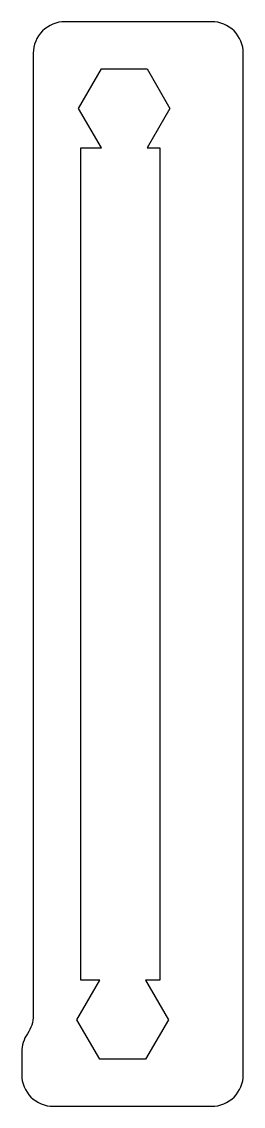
# Model space of a CAD drawing. Header units: millimetres. Extents: x -11.7 to 2.3, y 0 to 68.6.
import ezdxf

# ---------------------------------------------------------------- set-up
doc = ezdxf.new("R2010")
doc.units = ezdxf.units.MM

msp = doc.modelspace()

# ---------------------------------------------------------------- linework, layer by layer
msp.add_lwpolyline([(-11.365, 4.591, 0.15465), (-11.73, 3.439), (-11.73, 2, 0.414214), (-9.73, 0), (0.27, 0, 0.414214), (2.27, 2), (2.27, 66.57, 0.414214), (0.27, 68.57), (-9, 68.57, 0.414214), (-11, 66.57), (-11, 5.742, -0.15465)], format="xyb", close=True)
msp.add_lwpolyline([(-6.793, 7.97), (-8, 7.97), (-8, 60.59), (-6.693, 60.59), (-8.137, 63.09), (-6.693, 65.59), (-3.807, 65.59), (-2.363, 63.09), (-3.807, 60.59), (-3, 60.59), (-3, 7.97), (-3.907, 7.97), (-2.463, 5.47), (-3.907, 2.97), (-6.793, 2.97), (-8.237, 5.47)], close=True)

doc.saveas('drawing.dxf')
